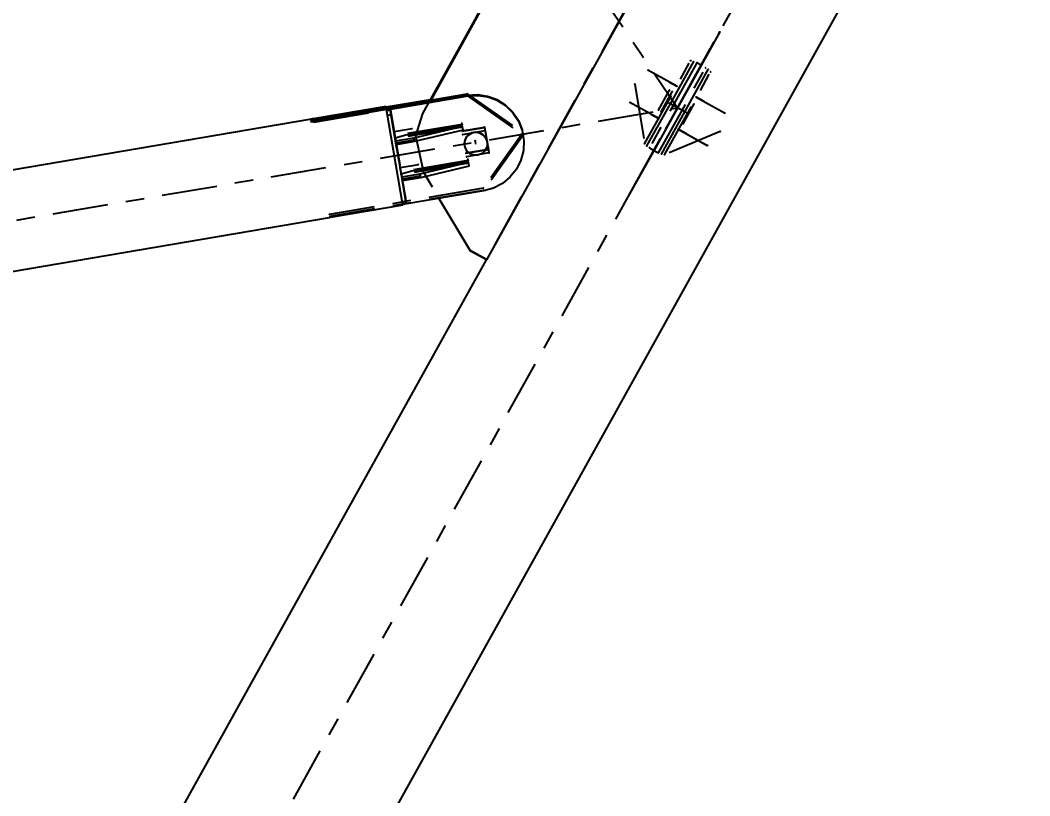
# Model space of a CAD drawing. Header units: millimetres. Extents: x 2368 to 8313, y 7493 to 11698.
# Drawn here: x 4114.9 to 4169.7, y 11212.3 to 11254.3 of the extents above; entities that cross this region are included whole.
import ezdxf

# ---------------------------------------------------------------- set-up
doc = ezdxf.new("R2010")
doc.units = ezdxf.units.MM
doc.linetypes.add('XKITLINE00', pattern=[0])
doc.linetypes.add('XKITLINE03', pattern=[6, 3, -1, 1, -1])
doc.styles.add('ROMANS', font='romans.shx')
doc.dimstyles.new('MD300', dxfattribs={"dimtxt": 2.5, "dimasz": 2.5, "dimexe": 1, "dimexo": 1, "dimgap": 0.5, "dimtad": 1, "dimdec": 1, "dimlfac": 50, "dimrnd": 0.5, "dimdsep": 46, "dimtxsty": 'ROMANS', "dimcen": 1, "dimclrd": 146, "dimclre": 146, "dimclrt": 30, "dimadec": 1, "dimazin": 2, "dimtfac": 1, "dimtdec": 1, "dimtmove": 0, "dimatfit": 1, "dimfxl": 1, "dimtolj": 1, "dimtzin": 0, "dimlwd": -1, "dimlwe": -1, "dimarcsym": 0})

# ---------------------------------------------------------------- blocks, each defined once
blk = doc.blocks.new('*D34')
at = {"color": 146, "transparency": 16777216}
for p, q in [((3908.589, 11276.547), (3908.589, 10991.038)), ((4244.133, 11249.201), (4244.133, 10991.038)), ((4241.633, 10992.038), (3911.089, 10992.038))]:
    blk.add_line(p, q, dxfattribs=at)
for points in [[(3911.089, 10992.455), (3911.089, 10991.621), (3908.589, 10992.038)], [(4241.633, 10992.455), (4241.633, 10991.621), (4244.133, 10992.038)]]:
    blk.add_solid(points, dxfattribs=at)
at = {"layer": 'Defpoints', "color": 0, "transparency": 16777216}
for p in [(3908.589, 11277.547), (4244.133, 11250.201), (3908.589, 10992.038)]:
    blk.add_point(p, dxfattribs=at)
at = {"color": 30, "transparency": 16777216, "insert": (4076.361, 10993.788), "char_height": 2.5, "attachment_point": 5, "style": 'ROMANS'}
blk.add_mtext('\\A1;16777', dxfattribs=at)
blk = doc.blocks.new('*D36')
at = {"color": 146, "transparency": 16777216}
for p, q in [((3888.588, 11276.272), (3888.588, 10979.265)), ((5216.588, 11054.98), (5216.588, 10979.265)), ((3891.088, 10980.265), (5214.088, 10980.265))]:
    blk.add_line(p, q, dxfattribs=at)
for points in [[(3891.088, 10980.681), (3891.088, 10979.848), (3888.588, 10980.265)], [(5214.088, 10980.681), (5214.088, 10979.848), (5216.588, 10980.265)]]:
    blk.add_solid(points, dxfattribs=at)
at = {"layer": 'Defpoints', "color": 0, "transparency": 16777216}
for p in [(3888.588, 11277.272), (5216.588, 11055.98), (5216.588, 10980.265)]:
    blk.add_point(p, dxfattribs=at)
at = {"color": 30, "transparency": 16777216, "insert": (4552.588, 10982.015), "char_height": 2.5, "attachment_point": 5, "style": 'ROMANS'}
blk.add_mtext('\\A1;66400', dxfattribs=at)
blk = doc.blocks.new('*D38')
at = {"color": 146, "transparency": 16777216}
for p, q in [((3888.584, 11276.27), (3888.584, 10968.162)), ((6544.588, 11276.271), (6544.588, 10968.162)), ((6542.088, 10969.162), (3891.084, 10969.162))]:
    blk.add_line(p, q, dxfattribs=at)
for points in [[(3891.084, 10969.579), (3891.084, 10968.745), (3888.584, 10969.162)], [(6542.088, 10969.579), (6542.088, 10968.745), (6544.588, 10969.162)]]:
    blk.add_solid(points, dxfattribs=at)
at = {"layer": 'Defpoints', "color": 0, "transparency": 16777216}
for p in [(3888.584, 11277.27), (6544.588, 11277.271), (3888.584, 10969.162)]:
    blk.add_point(p, dxfattribs=at)
at = {"color": 30, "transparency": 16777216, "insert": (5216.586, 10970.912), "char_height": 2.5, "attachment_point": 5, "style": 'ROMANS'}
blk.add_mtext('\\A1;132800', dxfattribs=at)

msp = doc.modelspace()

# ---------------------------------------------------------------- linework, layer by layer
at = {"color": 8, "linetype": 'XKITLINE03'}
for p, q in [((4068.5881, 11101.9134), (4232.5881, 11397.261)), ((4068.5882, 11101.9134), (4232.5882, 11397.261)), ((4068.5881, 11370.7429), (4150.5881, 11249.5872)), ((4068.5882, 11370.7429), (4150.5882, 11249.5872)), ((4150.8416, 11260.4954), (4140.2196, 11241.3608)), ((4150.8416, 11260.4954), (4140.2196, 11241.3608)), ((4136.7798, 11249.2723), (4142.2809, 11259.198)), ((4136.7799, 11249.2723), (4142.281, 11259.198)), ((4147.9927, 11244.913), (4152.8214, 11253.6091)), ((4147.9927, 11244.913), (4152.8214, 11253.6091)), ((4152.8714, 11253.6991), (4152.0641, 11252.2452)), ((4152.8714, 11253.6991), (4152.0641, 11252.2452)), ((4152.8214, 11253.6091), (4152.8714, 11253.6991)), ((4152.8214, 11253.6091), (4152.8714, 11253.6991)), ((4152.0641, 11252.2452), (4150.7512, 11249.8809)), ((4152.0641, 11252.2452), (4150.7512, 11249.8809)), ((4148.7954, 11247.6359), (4151.2967, 11252.1404)), ((4148.7955, 11247.6359), (4151.2967, 11252.1404)), ((4151.6225, 11252.0268), (4149.0641, 11247.4194)), ((4151.6226, 11252.0268), (4149.0642, 11247.4194)), ((4149.5537, 11247.1475), (4152.1121, 11251.7549)), ((4149.5538, 11247.1475), (4152.1121, 11251.7549)), ((4150.1947, 11249.8056), (4151.4666, 11252.0962)), ((4150.1947, 11249.8056), (4151.4666, 11252.0962)), ((4151.4666, 11252.0962), (4151.4666, 11252.0962)), ((4151.4666, 11252.0962), (4151.4666, 11252.0962)), ((4151.8746, 11251.904), (4151.6225, 11252.0268)), ((4151.8746, 11251.904), (4151.6226, 11252.0268)), ((4150.549, 11250.7527), (4148.9753, 11251.6265)), ((4148.9753, 11251.6265), (4148.9753, 11251.6265)), ((4150.549, 11250.7527), (4148.9753, 11251.6265)), ((4148.9753, 11251.6265), (4148.9753, 11251.6265)), ((4149.8795, 11247.0339), (4152.3808, 11251.5384)), ((4149.8796, 11247.0339), (4152.3808, 11251.5384)), ((4150.9815, 11249.3687), (4152.2534, 11251.6593)), ((4150.9816, 11249.3687), (4152.2535, 11251.6593)), ((4152.2534, 11251.6593), (4152.2534, 11251.6593)), ((4152.2535, 11251.6593), (4152.2535, 11251.6593)), ((4148.2713, 11250.8736), (4148.7954, 11247.6359)), ((4148.2714, 11250.8736), (4148.7955, 11247.6359)), ((4150.1119, 11250.9954), (4150.5491, 11250.7527)), ((4150.1119, 11250.9954), (4150.549, 11250.7527)), ((4150.5491, 11250.7527), (4150.549, 11250.7527)), ((4150.549, 11250.7527), (4150.549, 11250.7527)), ((4130.8423, 11248.9264), (4139.1827, 11250.3436)), ((4130.8423, 11248.9264), (4139.1828, 11250.3436)), ((4130.8619, 11248.8108), (4139.2024, 11250.228)), ((4130.862, 11248.8108), (4139.2024, 11250.228)), ((4139.1827, 11250.3436), (4142.2008, 11248.2215)), ((4139.1828, 11250.3436), (4142.2009, 11248.2215)), ((4139.2024, 11250.228), (4142.2205, 11248.1059)), ((4139.2024, 11250.228), (4142.2205, 11248.1059)), ((4149.5528, 11249.4529), (4150.1548, 11250.537)), ((4149.5528, 11249.4529), (4150.1547, 11250.537)), ((4149.6926, 11249.3752), (4150.2946, 11250.4593)), ((4149.6927, 11249.3752), (4150.2946, 11250.4593)), ((4150.1547, 11250.537), (4150.1547, 11250.537)), ((4150.1548, 11250.537), (4150.1548, 11250.537)), ((4150.2946, 11250.4593), (4150.2946, 11250.4593)), ((4150.2946, 11250.4593), (4150.2946, 11250.4593)), ((4152.0353, 11249.9274), (4151.5981, 11250.1702)), ((4151.5981, 11250.1702), (4151.5981, 11250.1701)), ((4151.5981, 11250.1701), (4153.1718, 11249.2963)), ((4152.0353, 11249.9274), (4151.5982, 11250.1702)), ((4151.5982, 11250.1702), (4151.5982, 11250.1701)), ((4151.5982, 11250.1701), (4153.1719, 11249.2963)), ((3986.5881, 11221.7207), (4150.5881, 11249.5872)), ((3986.5882, 11221.7207), (4150.5882, 11249.5872)), ((4135.8594, 11244.4715), (4134.9841, 11249.6228)), ((4134.9841, 11249.6228), (4134.9878, 11249.6015)), ((4135.8595, 11244.4715), (4134.9842, 11249.6228)), ((4134.9842, 11249.6228), (4134.9878, 11249.6015)), ((4135.3701, 11247.3515), (4134.9865, 11249.609)), ((4134.9865, 11249.609), (4135.8423, 11244.5727)), ((4135.3701, 11247.3515), (4134.9865, 11249.609)), ((4134.9865, 11249.609), (4135.8422, 11244.5727)), ((4134.9878, 11249.6015), (4134.9964, 11249.5509)), ((4134.9878, 11249.6015), (4134.9963, 11249.5509)), ((4134.9963, 11249.5509), (4135.8716, 11244.3996)), ((4134.9964, 11249.5509), (4135.8717, 11244.3996)), ((4149.5781, 11249.0042), (4148.0044, 11249.878)), ((4148.0044, 11249.878), (4148.0044, 11249.878)), ((4149.5781, 11249.0042), (4148.0044, 11249.878)), ((4148.0044, 11249.878), (4148.0044, 11249.878)), ((4148.9228, 11247.5151), (4150.1947, 11249.8056)), ((4148.9228, 11247.5151), (4150.1947, 11249.8056)), ((4150.7512, 11249.8809), (4149.2606, 11247.1965)), ((4150.7512, 11249.8809), (4149.2606, 11247.1965)), ((4151.1127, 11249.2959), (4150.0636, 11249.8784)), ((4151.1127, 11249.2959), (4150.0636, 11249.8784)), ((4150.5881, 11249.5872), (4150.5882, 11249.5872)), ((4150.8816, 11248.715), (4151.4836, 11249.7991)), ((4150.8817, 11248.715), (4151.4836, 11249.7991)), ((4151.4836, 11249.7991), (4151.4836, 11249.7991)), ((4151.4836, 11249.7991), (4151.4836, 11249.7991)), ((4135.4857, 11246.6708), (4135.0135, 11249.4497)), ((4135.0135, 11249.4497), (4135.8693, 11244.4134)), ((4135.4858, 11246.6708), (4135.0136, 11249.4497)), ((4135.0136, 11249.4497), (4135.8693, 11244.4134)), ((4136.3883, 11248.0716), (4136.7799, 11249.2723)), ((4136.3883, 11248.0716), (4136.7798, 11249.2723)), ((4149.141, 11249.2469), (4149.5781, 11249.0042)), ((4149.141, 11249.2469), (4149.5781, 11249.0042)), ((4149.5528, 11249.4529), (4149.5528, 11249.4529)), ((4149.5528, 11249.4529), (4149.5528, 11249.4529)), ((4149.5781, 11249.0042), (4149.5781, 11249.0042)), ((4149.5781, 11249.0042), (4149.5781, 11249.0042)), ((4149.6926, 11249.3752), (4149.6926, 11249.3752)), ((4149.6927, 11249.3752), (4149.6927, 11249.3752)), ((4149.7096, 11247.0781), (4150.9815, 11249.3687)), ((4149.7097, 11247.0781), (4150.9816, 11249.3687)), ((4153.1718, 11249.2963), (4153.1718, 11249.2963)), ((4153.1719, 11249.2963), (4153.1719, 11249.2963)), ((4135.2094, 11248.2969), (4136.1953, 11248.4644)), ((4135.2095, 11248.2969), (4136.1953, 11248.4644)), ((4138.8964, 11248.6855), (4135.2487, 11248.0657)), ((4138.8965, 11248.6855), (4135.2488, 11248.0657)), ((4138.9227, 11248.5314), (4135.2749, 11247.9116)), ((4138.9226, 11248.5314), (4135.2749, 11247.9116)), ((4138.8855, 11248.7497), (4138.8964, 11248.6855)), ((4138.8856, 11248.7497), (4138.8965, 11248.6855)), ((4138.8951, 11248.3349), (4140.1176, 11248.5426)), ((4138.8952, 11248.3349), (4140.1177, 11248.5426)), ((4138.8986, 11248.3143), (4140.1211, 11248.522)), ((4138.8987, 11248.3143), (4140.1212, 11248.522)), ((4138.9335, 11248.4672), (4138.9226, 11248.5314)), ((4138.9336, 11248.4672), (4138.9227, 11248.5314)), ((4140.1176, 11248.5426), (4140.3236, 11247.3305)), ((4140.1177, 11248.5426), (4140.3236, 11247.3305)), ((4140.1211, 11248.522), (4140.3271, 11247.31)), ((4140.1212, 11248.522), (4140.3271, 11247.31)), ((4151.0643, 11248.1789), (4150.6272, 11248.4216)), ((4150.6272, 11248.4216), (4150.6272, 11248.4216)), ((4150.6272, 11248.4216), (4152.2009, 11247.5478)), ((4151.0644, 11248.1789), (4150.6273, 11248.4216)), ((4150.6273, 11248.4216), (4150.6273, 11248.4216)), ((4150.6273, 11248.4216), (4152.201, 11247.5478)), ((4150.8816, 11248.715), (4150.8816, 11248.715)), ((4150.8817, 11248.715), (4150.8817, 11248.715)), ((4135.2487, 11248.0657), (4135.2094, 11248.2969)), ((4135.2488, 11248.0657), (4135.2095, 11248.2969)), ((4135.2749, 11247.9116), (4135.3142, 11247.6804)), ((4135.2749, 11247.9116), (4135.3142, 11247.6804)), ((4135.3142, 11247.6804), (4136.3001, 11247.8479)), ((4135.3142, 11247.6804), (4136.3, 11247.8479)), ((4136.82, 11246.0734), (4136.3883, 11248.0716)), ((4136.8199, 11246.0734), (4136.3883, 11248.0716)), ((4138.9283, 11248.1396), (4140.1508, 11248.3473)), ((4138.9284, 11248.1396), (4140.1508, 11248.3473)), ((4142.2008, 11248.2215), (4140.053, 11245.2216)), ((4142.2009, 11248.2215), (4140.0531, 11245.2216)), ((4142.2205, 11248.1059), (4140.0727, 11245.106)), ((4142.2205, 11248.1059), (4140.0727, 11245.106)), ((4140.1508, 11248.3473), (4140.3568, 11247.1353)), ((4140.1508, 11248.3473), (4140.3567, 11247.1353)), ((4152.9049, 11248.3007), (4149.8795, 11247.0339)), ((4152.9049, 11248.3007), (4149.8796, 11247.0339)), ((4140.3236, 11247.3305), (4139.1011, 11247.1228)), ((4140.3236, 11247.3305), (4139.1011, 11247.1228)), ((4140.3271, 11247.31), (4139.1046, 11247.1022)), ((4140.3271, 11247.31), (4139.1046, 11247.1022)), ((4139.6408, 11247.6477), (4139.6146, 11247.8019)), ((4139.6408, 11247.6477), (4139.6146, 11247.8019)), ((4148.9228, 11247.5151), (4148.9228, 11247.5151)), ((4148.9228, 11247.5151), (4148.9228, 11247.5151)), ((4149.0641, 11247.4194), (4149.3017, 11247.2704)), ((4149.0642, 11247.4194), (4149.3017, 11247.2704)), ((4152.2009, 11247.5478), (4152.2009, 11247.5478)), ((4152.201, 11247.5478), (4152.201, 11247.5478)), ((4140.3568, 11247.1353), (4139.1343, 11246.9276)), ((4140.3567, 11247.1353), (4139.1343, 11246.9276)), ((4139.2177, 11246.7948), (4139.2286, 11246.7306)), ((4139.2177, 11246.7948), (4139.2286, 11246.7306)), ((4149.2606, 11247.1965), (4148.0427, 11245.0031)), ((4149.2606, 11247.1965), (4148.0427, 11245.0031)), ((4149.3017, 11247.2704), (4149.5538, 11247.1475)), ((4149.3017, 11247.2704), (4149.5537, 11247.1475)), ((4149.7096, 11247.0781), (4149.7096, 11247.0781)), ((4149.7097, 11247.0781), (4149.7097, 11247.0781)), ((4135.5416, 11246.342), (4136.5275, 11246.5095)), ((4135.5416, 11246.342), (4136.5275, 11246.5095)), ((4135.5809, 11246.1108), (4135.5416, 11246.342)), ((4135.5809, 11246.1108), (4135.5416, 11246.342)), ((4139.2286, 11246.7306), (4135.5809, 11246.1108)), ((4139.2286, 11246.7306), (4135.5809, 11246.1108)), ((4139.2548, 11246.5765), (4135.6071, 11245.9566)), ((4139.2548, 11246.5765), (4135.6071, 11245.9566)), ((4139.2658, 11246.5122), (4139.2548, 11246.5765)), ((4139.2657, 11246.5122), (4139.2548, 11246.5765)), ((4135.6071, 11245.9566), (4135.6464, 11245.7254)), ((4135.6071, 11245.9566), (4135.6464, 11245.7254)), ((4135.6464, 11245.7254), (4136.6323, 11245.893)), ((4135.6464, 11245.7254), (4136.6322, 11245.893)), ((4139.3442, 11241.8373), (4136.8199, 11246.0734)), ((4139.3442, 11241.8373), (4136.82, 11246.0734)), ((4140.053, 11245.2216), (4131.7126, 11243.8044)), ((4140.0531, 11245.2216), (4131.7126, 11243.8044)), ((4140.0727, 11245.106), (4131.7322, 11243.6888)), ((4140.0727, 11245.106), (4131.7323, 11243.6888)), ((4135.868, 11244.4209), (4135.8594, 11244.4715)), ((4135.8681, 11244.4209), (4135.8595, 11244.4715)), ((4140.2196, 11241.3608), (4139.3442, 11241.8373)), ((4140.2196, 11241.3608), (4139.3442, 11241.8373))]:
    msp.add_line(p, q, dxfattribs=at)
at = {"color": 8, "linetype": 'XKITLINE00'}
for p, q in [((4220.1826, 11364.4846), (4093.3562, 11136.083)), ((4150.846, 11260.4697), (4140.224, 11241.3351)), ((4141.6424, 11258.0793), (4137.1044, 11249.8913)), ((4141.6629, 11258.0491), (4137.1454, 11249.8983)), ((4139.1991, 11250.2472), (4130.8587, 11248.83)), ((4139.2057, 11250.2087), (4134.8087, 11249.4616)), ((4139.7457, 11250.2825), (4139.1991, 11250.2472)), ((4139.1991, 11250.2472), (4139.2057, 11250.2087)), ((4139.7522, 11250.244), (4139.2057, 11250.2087)), ((4139.7457, 11250.2825), (4139.7522, 11250.244)), ((4140.2874, 11250.2043), (4139.7457, 11250.2825)), ((4140.2939, 11250.1658), (4139.7522, 11250.244)), ((4140.8005, 11250.0161), (4140.2874, 11250.2043)), ((4140.807, 11249.9776), (4140.2939, 11250.1658)), ((4134.7759, 11249.6546), (4130.8324, 11248.9845)), ((4134.7765, 11249.6513), (4130.833, 11248.9812)), ((4134.7887, 11249.5794), (4130.8452, 11248.9093)), ((4134.803, 11249.4953), (4130.8595, 11248.8253)), ((4134.7765, 11249.6513), (4134.7773, 11249.6462)), ((4134.8022, 11249.5001), (4134.7773, 11249.6462)), ((4137.1771, 11250.0226), (4134.7825, 11249.6157)), ((4134.9842, 11249.6228), (4134.787, 11249.5893)), ((4134.9854, 11249.6158), (4134.7882, 11249.5823)), ((4134.9915, 11249.5798), (4134.7943, 11249.5463)), ((4134.9964, 11249.5509), (4134.7992, 11249.5174)), ((4134.7992, 11249.5174), (4134.8022, 11249.5001)), ((4135.6856, 11244.3007), (4134.803, 11249.4953)), ((4134.9964, 11249.5509), (4134.9842, 11249.6228)), ((4137.1529, 11249.9788), (4134.9862, 11249.6107)), ((4134.9964, 11249.5509), (4134.9993, 11249.5336)), ((4141.2626, 11249.726), (4140.8005, 11250.0161)), ((4141.2692, 11249.6875), (4140.807, 11249.9776)), ((4141.6536, 11249.3468), (4141.2626, 11249.726)), ((4141.6602, 11249.3083), (4141.2692, 11249.6875)), ((4130.7335, 11248.9705), (4004.01, 11227.4379)), ((4130.6729, 11248.9582), (4130.6649, 11248.9558)), ((4130.6732, 11248.9563), (4130.6649, 11248.9558)), ((4130.6966, 11248.9631), (4130.6729, 11248.9582)), ((4130.6972, 11248.9595), (4130.6732, 11248.9563)), ((4130.7298, 11248.9694), (4130.6966, 11248.9631)), ((4130.7344, 11248.9651), (4130.6972, 11248.9595)), ((4130.7802, 11248.9784), (4130.7335, 11248.9701)), ((4130.7812, 11248.9726), (4130.7344, 11248.9651)), ((4130.8324, 11248.9845), (4130.7802, 11248.9784)), ((4130.833, 11248.9812), (4130.7812, 11248.9726)), ((4135.0136, 11249.4497), (4134.8164, 11249.4162)), ((4135.0548, 11249.2075), (4134.8576, 11249.174)), ((4135.2975, 11247.7786), (4135.0136, 11249.4497)), ((4141.6536, 11249.3468), (4141.9564, 11248.8951)), ((4141.6602, 11249.3083), (4141.9629, 11248.8565)), ((4130.6906, 11248.8542), (4130.6845, 11248.8403)), ((4130.6845, 11248.8403), (4130.6948, 11248.8291)), ((4130.7125, 11248.8695), (4130.6906, 11248.8542)), ((4130.7206, 11248.8219), (4130.6948, 11248.8291)), ((4130.748, 11248.8848), (4130.7125, 11248.8695)), ((4130.7592, 11248.8192), (4130.7206, 11248.8219)), ((4130.7938, 11248.8985), (4130.748, 11248.8848)), ((4130.8067, 11248.8224), (4130.7592, 11248.8192)), ((4130.8452, 11248.9093), (4130.7938, 11248.8985)), ((4130.7938, 11248.8985), (4130.8067, 11248.8224)), ((4130.8595, 11248.8253), (4130.8067, 11248.8224)), ((4130.8452, 11248.9093), (4130.8582, 11248.8326)), ((4130.8587, 11248.83), (4130.8595, 11248.8253)), ((4138.9061, 11248.6291), (4135.8499, 11248.1098)), ((4138.917, 11248.5649), (4136.2835, 11247.9456)), ((4138.9502, 11248.3694), (4138.9061, 11248.6291)), ((4141.9564, 11248.8951), (4142.1576, 11248.3904)), ((4141.9629, 11248.8565), (4142.1642, 11248.3519)), ((4142.1576, 11248.3904), (4142.1642, 11248.3519)), ((4135.8499, 11248.1098), (4135.2714, 11247.9323)), ((4136.2835, 11247.9456), (4135.2976, 11247.7781)), ((4136.2835, 11247.9456), (4136.3167, 11247.7501)), ((4138.9502, 11248.3694), (4136.3167, 11247.7501)), ((4139.06, 11247.8608), (4139.0312, 11247.7574)), ((4139.0635, 11247.8402), (4139.0347, 11247.7369)), ((4139.1064, 11247.9577), (4139.06, 11247.8608)), ((4139.1099, 11247.9372), (4139.0635, 11247.8402)), ((4139.1691, 11248.0452), (4139.1064, 11247.9577)), ((4139.1725, 11248.0247), (4139.1099, 11247.9372)), ((4139.246, 11248.1206), (4139.1691, 11248.0452)), ((4139.2495, 11248.1001), (4139.1725, 11248.0247)), ((4139.335, 11248.1817), (4139.246, 11248.1206)), ((4139.3385, 11248.1611), (4139.2495, 11248.1001)), ((4139.4333, 11248.2265), (4139.335, 11248.1817)), ((4139.4368, 11248.206), (4139.3385, 11248.1611)), ((4139.5379, 11248.2538), (4139.4333, 11248.2265)), ((4139.5414, 11248.2332), (4139.4368, 11248.206)), ((4139.6456, 11248.2626), (4139.5379, 11248.2538)), ((4139.5379, 11248.2538), (4139.5414, 11248.2332)), ((4139.6491, 11248.242), (4139.5414, 11248.2332)), ((4139.7531, 11248.2527), (4139.6456, 11248.2626)), ((4139.7566, 11248.2322), (4139.6491, 11248.242)), ((4139.8573, 11248.2245), (4139.7531, 11248.2527)), ((4139.8608, 11248.2039), (4139.7566, 11248.2322)), ((4139.9549, 11248.1787), (4139.8573, 11248.2245)), ((4139.9583, 11248.1582), (4139.8608, 11248.2039)), ((4140.0429, 11248.1168), (4139.9549, 11248.1787)), ((4140.0464, 11248.0963), (4139.9583, 11248.1582)), ((4140.0429, 11248.1168), (4140.1187, 11248.0407)), ((4140.0464, 11248.0963), (4140.1222, 11248.0201)), ((4140.1187, 11248.0407), (4140.18, 11247.9526)), ((4140.1222, 11248.0201), (4140.1835, 11247.9321)), ((4140.18, 11247.9526), (4140.2249, 11247.8552)), ((4140.1835, 11247.9321), (4140.2284, 11247.8347)), ((4142.1642, 11248.3519), (4142.2552, 11247.8165)), ((4135.2975, 11247.7786), (4135.2976, 11247.7781)), ((4135.2976, 11247.7781), (4135.2991, 11247.7693)), ((4135.6615, 11245.6366), (4135.2991, 11247.7693)), ((4136.3167, 11247.7501), (4135.3308, 11247.5826)), ((4139.0312, 11247.7574), (4139.021, 11247.6507)), ((4139.0347, 11247.7369), (4139.0245, 11247.6301)), ((4139.0245, 11247.6301), (4139.0331, 11247.5233)), ((4139.0331, 11247.5233), (4139.0603, 11247.4197)), ((4139.0603, 11247.4197), (4139.1052, 11247.3223)), ((4139.1052, 11247.3223), (4139.1665, 11247.2342)), ((4140.1788, 11247.3172), (4140.1161, 11247.2297)), ((4140.2252, 11247.4141), (4140.1788, 11247.3172)), ((4140.2539, 11247.5175), (4140.2252, 11247.4141)), ((4140.2284, 11247.8347), (4140.2556, 11247.731)), ((4140.2642, 11247.6242), (4140.2539, 11247.5175)), ((4140.2556, 11247.731), (4140.2642, 11247.6242)), ((4142.2552, 11247.8165), (4142.2319, 11247.2738)), ((4139.1665, 11247.2342), (4139.2423, 11247.1581)), ((4139.3303, 11247.0962), (4139.2423, 11247.1581)), ((4139.4279, 11247.0504), (4139.3303, 11247.0962)), ((4139.532, 11247.0222), (4139.4279, 11247.0504)), ((4139.6396, 11247.0123), (4139.532, 11247.0222)), ((4139.7473, 11247.0212), (4139.6396, 11247.0123)), ((4139.8519, 11247.0484), (4139.7473, 11247.0212)), ((4139.9502, 11247.0932), (4139.8519, 11247.0484)), ((4140.0391, 11247.1543), (4139.9502, 11247.0932)), ((4140.1161, 11247.2297), (4140.0391, 11247.1543)), ((4142.0953, 11246.7473), (4141.8515, 11246.2603)), ((4142.2319, 11247.2738), (4142.0953, 11246.7473)), ((4139.2382, 11246.6742), (4136.182, 11246.1549)), ((4139.2491, 11246.61), (4136.6157, 11245.9907)), ((4139.2824, 11246.4145), (4136.6489, 11245.7952)), ((4139.2824, 11246.4145), (4139.2382, 11246.6742)), ((4141.8515, 11246.2603), (4141.5111, 11245.8338)), ((4136.182, 11246.1549), (4135.6036, 11245.9773)), ((4136.6157, 11245.9907), (4135.6298, 11245.8232)), ((4136.6489, 11245.7952), (4135.663, 11245.6277)), ((4136.6157, 11245.9907), (4136.6489, 11245.7952)), ((4141.5111, 11245.8338), (4141.089, 11245.4867)), ((4135.6615, 11245.6366), (4135.663, 11245.6277)), ((4135.814, 11244.7391), (4135.663, 11245.6277)), ((4140.6035, 11245.234), (4140.076, 11245.0868)), ((4141.089, 11245.4867), (4140.6035, 11245.234)), ((4140.076, 11245.0868), (4135.679, 11244.3396)), ((4135.8693, 11244.4134), (4135.814, 11244.7391)), ((4137.6433, 11244.6734), (4139.3486, 11241.8116)), ((4135.6856, 11244.3007), (4131.7421, 11243.6307)), ((4135.8506, 11244.524), (4135.6534, 11244.4905)), ((4135.8693, 11244.4134), (4135.6722, 11244.3799)), ((4131.6908, 11243.6192), (4004.8739, 11222.0708)), ((4131.7421, 11243.6307), (4131.6908, 11243.6192)), ((4140.2144, 11241.3403), (4084.5364, 11141.0698)), ((4140.2145, 11241.3403), (4084.5365, 11141.0698)), ((4140.224, 11241.3351), (4139.3486, 11241.8116))]:
    msp.add_line(p, q, dxfattribs=at)
for centre in [(4152.8214, 11253.6091), (4152.8214, 11253.6091), (4152.8214, 11253.6091), (4152.8214, 11253.6091), (4152.8714, 11253.6991), (4152.8714, 11253.6991), (4152.8714, 11253.6991), (4152.8714, 11253.6991), (4152.0641, 11252.2452), (4152.0641, 11252.2452), (4152.0641, 11252.2452), (4152.0641, 11252.2452), (4151.2967, 11252.1404), (4151.2967, 11252.1404), (4151.4666, 11252.0962), (4151.4666, 11252.0962), (4151.4666, 11252.0962), (4151.4666, 11252.0962), (4151.6225, 11252.0268), (4151.6225, 11252.0268), (4151.6226, 11252.0268), (4151.6226, 11252.0268), (4151.8746, 11251.904), (4151.8746, 11251.904), (4152.1121, 11251.7549), (4152.1121, 11251.7549), (4148.9753, 11251.6265), (4148.9753, 11251.6265), (4148.9753, 11251.6265), (4148.9753, 11251.6265), (4152.2534, 11251.6593), (4152.2534, 11251.6593), (4152.2535, 11251.6593), (4152.2535, 11251.6593), (4152.3808, 11251.5384), (4152.3808, 11251.5384), (4148.2713, 11250.8736), (4148.2714, 11250.8736), (4150.1119, 11250.9954), (4150.1119, 11250.9954), (4150.549, 11250.7527), (4150.549, 11250.7527), (4150.549, 11250.7527), (4150.549, 11250.7527), (4150.5491, 11250.7527), (4150.5491, 11250.7527), (4139.1827, 11250.3436), (4139.1827, 11250.3436), (4139.1828, 11250.3436), (4139.1828, 11250.3436), (4139.2024, 11250.228), (4139.2024, 11250.228), (4139.2024, 11250.228), (4139.2024, 11250.228), (4150.1547, 11250.537), (4150.1547, 11250.537), (4150.1548, 11250.537), (4150.1548, 11250.537), (4150.2946, 11250.4593), (4150.2946, 11250.4593), (4150.2946, 11250.4593), (4150.2946, 11250.4593), (4151.5981, 11250.1702), (4151.5981, 11250.1702), (4151.5981, 11250.1701), (4151.5982, 11250.1702), (4151.5982, 11250.1702), (4151.5982, 11250.1701), (4134.9841, 11249.6228), (4134.9841, 11249.6228), (4134.9842, 11249.6228), (4134.9842, 11249.6228), (4134.9865, 11249.609), (4134.9865, 11249.609), (4134.9865, 11249.609), (4134.9865, 11249.609), (4134.9878, 11249.6015), (4134.9878, 11249.6015), (4134.9878, 11249.6015), (4134.9878, 11249.6015), (4134.9963, 11249.5509), (4134.9963, 11249.5509), (4134.9964, 11249.5509), (4134.9964, 11249.5509), (4148.0044, 11249.878), (4148.0044, 11249.878), (4148.0044, 11249.878), (4148.0044, 11249.878), (4150.0636, 11249.8784), (4150.0636, 11249.8784), (4150.1947, 11249.8056), (4150.1947, 11249.8056), (4150.1947, 11249.8056), (4150.1947, 11249.8056), (4150.5881, 11249.5872), (4150.5881, 11249.5872), (4150.5881, 11249.5872), (4150.5882, 11249.5872), (4150.5882, 11249.5872), (4150.7512, 11249.8809), (4150.7512, 11249.8809), (4150.7512, 11249.8809), (4150.7512, 11249.8809), (4151.4836, 11249.7991), (4151.4836, 11249.7991), (4151.4836, 11249.7991), (4151.4836, 11249.7991), (4152.0353, 11249.9274), (4152.0353, 11249.9274), (4135.0135, 11249.4497), (4135.0135, 11249.4497), (4135.0136, 11249.4497), (4135.0136, 11249.4497), (4136.7798, 11249.2723), (4136.7798, 11249.2723), (4136.7799, 11249.2723), (4136.7799, 11249.2723), (4149.141, 11249.2469), (4149.141, 11249.2469), (4149.5528, 11249.4529), (4149.5528, 11249.4529), (4149.5528, 11249.4529), (4149.5528, 11249.4529), (4149.5781, 11249.0042), (4149.5781, 11249.0042), (4149.5781, 11249.0042), (4149.5781, 11249.0042), (4149.5781, 11249.0042), (4149.5781, 11249.0042), (4149.6926, 11249.3752), (4149.6926, 11249.3752), (4149.6927, 11249.3752), (4149.6927, 11249.3752), (4150.9815, 11249.3687), (4150.9815, 11249.3687), (4150.9816, 11249.3687), (4150.9816, 11249.3687), (4151.1127, 11249.2959), (4151.1127, 11249.2959), (4153.1718, 11249.2963), (4153.1718, 11249.2963), (4153.1719, 11249.2963), (4153.1719, 11249.2963), (4130.8423, 11248.9264), (4130.8423, 11248.9264), (4130.8619, 11248.8108), (4130.862, 11248.8108), (4136.1953, 11248.4644), (4136.1953, 11248.4644), (4138.8855, 11248.7497), (4138.8856, 11248.7497), (4138.8964, 11248.6855), (4138.8964, 11248.6855), (4138.8965, 11248.6855), (4138.8965, 11248.6855), (4138.9226, 11248.5314), (4138.9226, 11248.5314), (4138.9227, 11248.5314), (4138.9227, 11248.5314), (4138.9335, 11248.4672), (4138.9336, 11248.4672), (4140.1176, 11248.5426), (4140.1176, 11248.5426), (4140.1177, 11248.5426), (4140.1177, 11248.5426), (4140.1211, 11248.522), (4140.1211, 11248.522), (4140.1212, 11248.522), (4140.1212, 11248.522), (4150.6272, 11248.4216), (4150.6272, 11248.4216), (4150.6272, 11248.4216), (4150.6273, 11248.4216), (4150.6273, 11248.4216), (4150.6273, 11248.4216), (4150.8816, 11248.715), (4150.8816, 11248.715), (4150.8817, 11248.715), (4150.8817, 11248.715), (4135.2094, 11248.2969), (4135.2094, 11248.2969), (4135.2095, 11248.2969), (4135.2095, 11248.2969), (4135.2487, 11248.0657), (4135.2487, 11248.0657), (4135.2488, 11248.0657), (4135.2488, 11248.0657), (4135.2749, 11247.9116), (4135.2749, 11247.9116), (4135.2749, 11247.9116), (4135.2749, 11247.9116), (4136.3, 11247.8479), (4136.3001, 11247.8479), (4136.3883, 11248.0716), (4136.3883, 11248.0716), (4136.3883, 11248.0716), (4136.3883, 11248.0716), (4138.8951, 11248.3349), (4138.8952, 11248.3349), (4138.8986, 11248.3143), (4138.8987, 11248.3143), (4138.9283, 11248.1396), (4138.9284, 11248.1396), (4140.1508, 11248.3473), (4140.1508, 11248.3473), (4140.1508, 11248.3473), (4140.1508, 11248.3473), (4142.2008, 11248.2215), (4142.2008, 11248.2215), (4142.2009, 11248.2215), (4142.2009, 11248.2215), (4142.2205, 11248.1059), (4142.2205, 11248.1059), (4142.2205, 11248.1059), (4142.2205, 11248.1059), (4151.0643, 11248.1789), (4151.0644, 11248.1789), (4152.9049, 11248.3007), (4152.9049, 11248.3007), (4135.3142, 11247.6804), (4135.3142, 11247.6804), (4135.3142, 11247.6804), (4135.3142, 11247.6804), (4135.3701, 11247.3515), (4135.3701, 11247.3515), (4139.6146, 11247.8019), (4139.6146, 11247.8019), (4139.6408, 11247.6477), (4139.6408, 11247.6477), (4140.3236, 11247.3305), (4140.3236, 11247.3305), (4140.3236, 11247.3305), (4140.3236, 11247.3305), (4140.3271, 11247.31), (4140.3271, 11247.31), (4140.3271, 11247.31), (4140.3271, 11247.31), (4148.7954, 11247.6359), (4148.7954, 11247.6359), (4148.7955, 11247.6359), (4148.7955, 11247.6359), (4148.9228, 11247.5151), (4148.9228, 11247.5151), (4148.9228, 11247.5151), (4148.9228, 11247.5151), (4149.0641, 11247.4194), (4149.0641, 11247.4194), (4149.0642, 11247.4194), (4149.0642, 11247.4194), (4152.2009, 11247.5478), (4152.2009, 11247.5478), (4152.201, 11247.5478), (4152.201, 11247.5478), (4139.1011, 11247.1228), (4139.1011, 11247.1228), (4139.1046, 11247.1022), (4139.1046, 11247.1022), (4139.1343, 11246.9276), (4139.1343, 11246.9276), (4139.2177, 11246.7948), (4139.2177, 11246.7948), (4140.3567, 11247.1353), (4140.3567, 11247.1353), (4140.3568, 11247.1353), (4140.3568, 11247.1353), (4149.2606, 11247.1965), (4149.2606, 11247.1965), (4149.2606, 11247.1965), (4149.2606, 11247.1965), (4149.3017, 11247.2704), (4149.3017, 11247.2704), (4149.3017, 11247.2704), (4149.3017, 11247.2704), (4149.5537, 11247.1475), (4149.5537, 11247.1475), (4149.5538, 11247.1475), (4149.5538, 11247.1475), (4149.7096, 11247.0781), (4149.7096, 11247.0781), (4149.7097, 11247.0781), (4149.7097, 11247.0781), (4149.8795, 11247.0339), (4149.8795, 11247.0339), (4149.8796, 11247.0339), (4149.8796, 11247.0339), (4135.4857, 11246.6708), (4135.4858, 11246.6708), (4135.5416, 11246.342), (4135.5416, 11246.342), (4135.5416, 11246.342), (4135.5416, 11246.342), (4136.5275, 11246.5095), (4136.5275, 11246.5095), (4139.2286, 11246.7306), (4139.2286, 11246.7306), (4139.2286, 11246.7306), (4139.2286, 11246.7306), (4139.2548, 11246.5765), (4139.2548, 11246.5765), (4139.2548, 11246.5765), (4139.2548, 11246.5765), (4139.2657, 11246.5122), (4139.2658, 11246.5122), (4135.5809, 11246.1108), (4135.5809, 11246.1108), (4135.5809, 11246.1108), (4135.5809, 11246.1108), (4135.6071, 11245.9566), (4135.6071, 11245.9566), (4135.6071, 11245.9566), (4135.6071, 11245.9566), (4135.6464, 11245.7254), (4135.6464, 11245.7254), (4135.6464, 11245.7254), (4135.6464, 11245.7254), (4136.6322, 11245.893), (4136.6323, 11245.893), (4136.8199, 11246.0734), (4136.8199, 11246.0734), (4136.82, 11246.0734), (4136.82, 11246.0734), (4140.053, 11245.2216), (4140.053, 11245.2216), (4140.0531, 11245.2216), (4140.0531, 11245.2216), (4140.0727, 11245.106), (4140.0727, 11245.106), (4140.0727, 11245.106), (4140.0727, 11245.106), (4135.8422, 11244.5727), (4135.8423, 11244.5727), (4147.9927, 11244.913), (4147.9927, 11244.913), (4148.0427, 11245.0031), (4148.0427, 11245.0031), (4135.8594, 11244.4715), (4135.8594, 11244.4715), (4135.8595, 11244.4715), (4135.8595, 11244.4715), (4135.868, 11244.4209), (4135.8681, 11244.4209), (4135.8693, 11244.4134), (4135.8693, 11244.4134), (4135.8716, 11244.3996), (4135.8717, 11244.3996), (4131.7126, 11243.8044), (4131.7126, 11243.8044), (4131.7322, 11243.6888), (4131.7323, 11243.6888), (4139.3442, 11241.8373), (4139.3442, 11241.8373), (4139.3442, 11241.8373), (4139.3442, 11241.8373), (4140.2196, 11241.3608), (4140.2196, 11241.3608), (4140.2196, 11241.3608), (4140.2196, 11241.3608)]:
    msp.add_circle(centre, 0.004, dxfattribs=at)

# ---------------------------------------------------------------- dimensions: what is measured, and where the dimension line sits
dim = msp.add_linear_dim(base=(3908.5888, 10992.0378), p1=(4244.133, 11250.201), p2=(3908.5888, 11277.5473), angle=180, dimstyle='MD300')
dim.commit()
dim.dimension.update_dxf_attribs({"geometry": '*D34', "text_midpoint": (4076.3609, 10993.7878)})
for base, p1, p2, picture, middle in [((3888.5836, 10969.1621), (6544.5882, 11277.2708), (3888.5836, 11277.2703), '*D38', (5216.5859, 10970.9121)), ((5216.5882, 10980.2647), (3888.5882, 11277.2717), (5216.5882, 11055.9804), '*D36', (4552.5882, 10982.0147))]:
    dim = msp.add_linear_dim(base=base, p1=p1, p2=p2, dimstyle='MD300')
    dim.commit()
    dim.dimension.update_dxf_attribs({"geometry": picture, "text_midpoint": middle})

doc.saveas('drawing.dxf')
